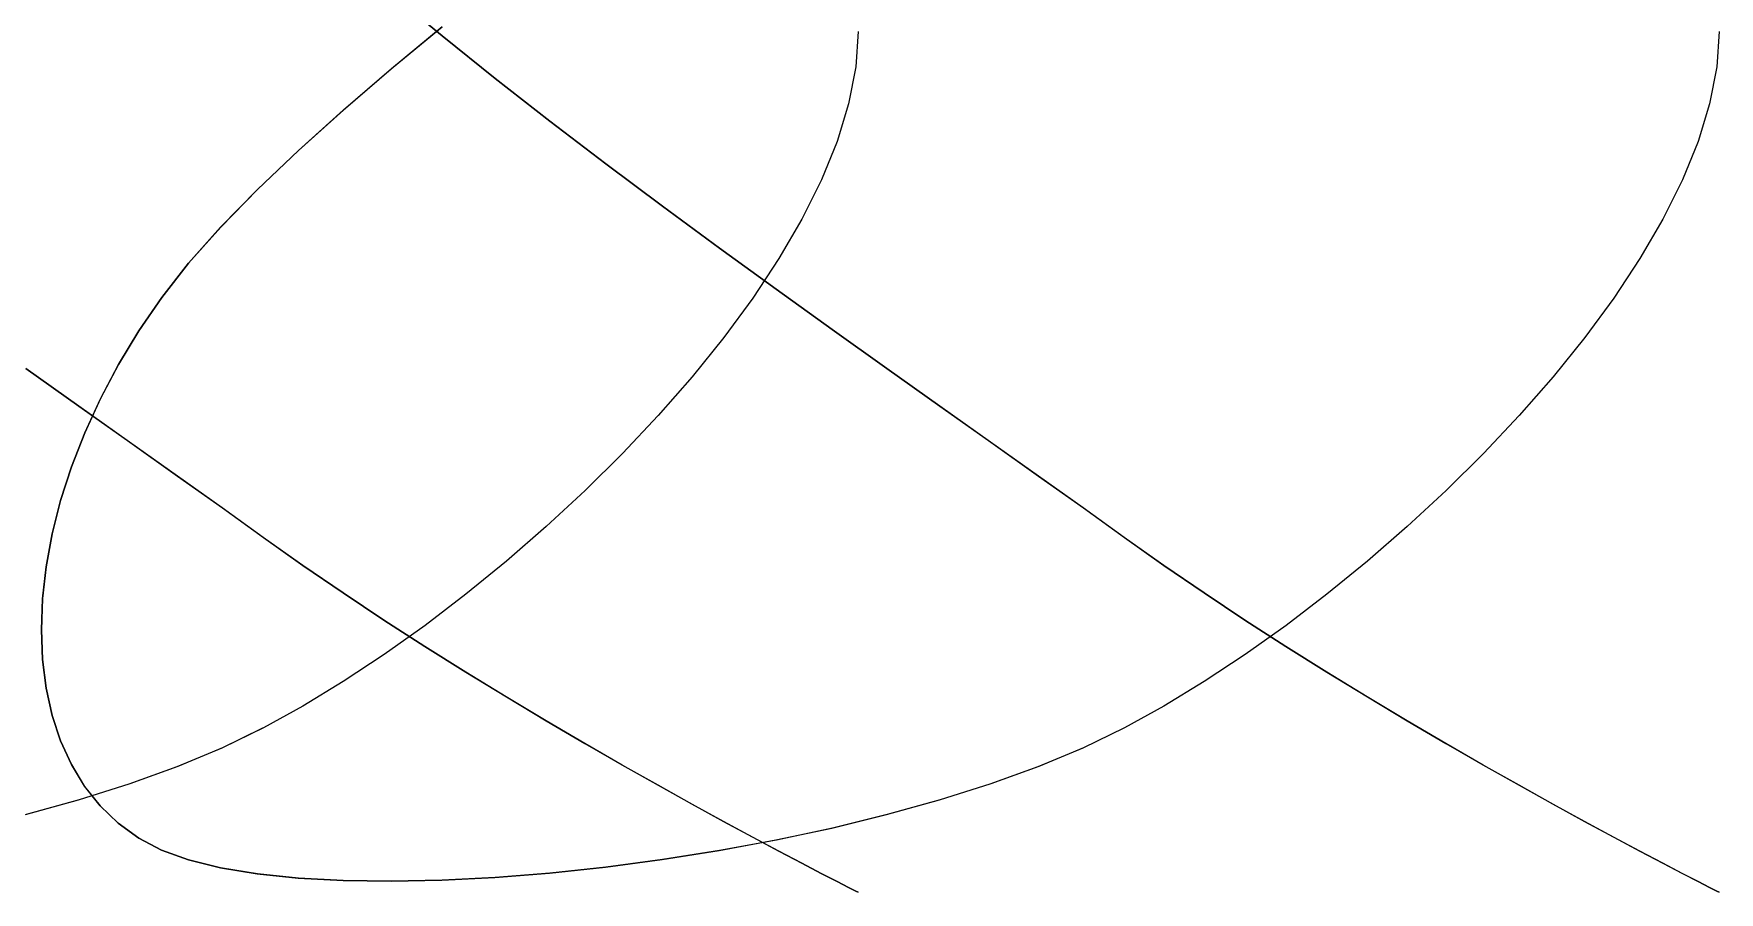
# Model space of a CAD drawing. Header units: metres. Extents: x -872 to 880, y -160 to 160.
# Drawn here: x 566.8 to 880, y -160 to -0.4 of the extents above; entities that cross this region are included whole.
import ezdxf

# ---------------------------------------------------------------- set-up
doc = ezdxf.new("R2010")
doc.units = ezdxf.units.M

msp = doc.modelspace()

# ---------------------------------------------------------------- linework, layer by layer
for p, q in [((642.66235, -0.846139, -311.76917), (633.2295, 6.955189, -311.76917)), ((642.66235, -0.846139, -311.76917), (633.2295, 6.955189, -311.76917)), ((633.23047, 6.94967, -311.76917), (642.66437, -0.851257, -311.76917)), ((633.23047, 6.94967, -311.76917), (642.66437, -0.851257, -311.76917)), ((633.22156, -6.944762, -311.76917), (642.654, 0.856816, -311.76917)), ((633.22156, -6.944762, -311.76917), (642.654, 0.856816, -311.76917)), ((642.66907, 0.860153, -311.76917), (633.2361, -6.940898, -311.76917)), ((642.66907, 0.860153, -311.76917), (633.2361, -6.940898, -311.76917)), ((652.5114, -8.734611, -311.76917), (642.66235, -0.846139, -311.76917)), ((652.5114, -8.734611, -311.76917), (642.66235, -0.846139, -311.76917)), ((642.66437, -0.851257, -311.76917), (652.5145, -8.739294, -311.76917)), ((642.66437, -0.851257, -311.76917), (652.5145, -8.739294, -311.76917)), ((720, -0.004583, -311.76917), (719.54346, -6.60342, -311.76917)), ((720, -0.004583, -311.76917), (719.54346, -6.60342, -311.76917)), ((880, -0.004583, -311.76917), (879.54346, -6.60342, -311.76917)), ((880, -0.004583, -311.76917), (879.54346, -6.60342, -311.76917)), ((624.298, -14.614841, -311.76917), (633.22156, -6.944762, -311.76917)), ((624.298, -14.614841, -311.76917), (633.22156, -6.944762, -311.76917)), ((633.2361, -6.940898, -311.76917), (624.3119, -14.610506, -311.76917)), ((633.2361, -6.940898, -311.76917), (624.3119, -14.610506, -311.76917)), ((662.6841, -16.665861, -311.76917), (652.5114, -8.734611, -311.76917)), ((662.6841, -16.665861, -311.76917), (652.5114, -8.734611, -311.76917)), ((652.5145, -8.739294, -311.76917), (662.6883, -16.670082, -311.76917)), ((652.5145, -8.739294, -311.76917), (662.6883, -16.670082, -311.76917)), ((719.54346, -6.60342, -311.76917), (718.2097, -13.429016, -311.76917)), ((719.54346, -6.60342, -311.76917), (718.2097, -13.429016, -311.76917)), ((879.54346, -6.60342, -311.76917), (878.2097, -13.429016, -311.76917)), ((879.54346, -6.60342, -311.76917), (878.2097, -13.429016, -311.76917)), ((615.97595, -22.109055, -311.76917), (624.298, -14.614841, -311.76917)), ((615.97595, -22.109055, -311.76917), (624.298, -14.614841, -311.76917)), ((624.3119, -14.610506, -311.76917), (615.9893, -22.104311, -311.76917)), ((624.3119, -14.610506, -311.76917), (615.9893, -22.104311, -311.76917)), ((718.2097, -13.429016, -311.76917), (716.0559, -20.441353, -311.76917)), ((718.2097, -13.429016, -311.76917), (716.0559, -20.441353, -311.76917)), ((878.2097, -13.429016, -311.76917), (876.0559, -20.441353, -311.76917)), ((878.2097, -13.429016, -311.76917), (876.0559, -20.441353, -311.76917)), ((673.08765, -24.595524, -311.76917), (662.6841, -16.665861, -311.76917)), ((673.08765, -24.595524, -311.76917), (662.6841, -16.665861, -311.76917)), ((662.6883, -16.670082, -311.76917), (673.09296, -24.599266, -311.76917)), ((662.6883, -16.670082, -311.76917), (673.09296, -24.599266, -311.76917)), ((716.0559, -20.441353, -311.76917), (713.1394, -27.60041, -311.76917)), ((716.0559, -20.441353, -311.76917), (713.1394, -27.60041, -311.76917)), ((876.0559, -20.441353, -311.76917), (873.1394, -27.60041, -311.76917)), ((876.0559, -20.441353, -311.76917), (873.1394, -27.60041, -311.76917)), ((608.3482, -29.38303, -311.76917), (615.97595, -22.109055, -311.76917)), ((608.3482, -29.38303, -311.76917), (615.97595, -22.109055, -311.76917)), ((615.9893, -22.104311, -311.76917), (608.36096, -29.377956, -311.76917)), ((615.9893, -22.104311, -311.76917), (608.36096, -29.377956, -311.76917)), ((683.6294, -32.479233, -311.76917), (673.08765, -24.595524, -311.76917)), ((683.6294, -32.479233, -311.76917), (673.08765, -24.595524, -311.76917)), ((673.09296, -24.599266, -311.76917), (683.6358, -32.482483, -311.76917)), ((673.09296, -24.599266, -311.76917), (683.6358, -32.482483, -311.76917)), ((713.1394, -27.60041, -311.76917), (709.51746, -34.866173, -311.76917)), ((713.1394, -27.60041, -311.76917), (709.51746, -34.866173, -311.76917)), ((873.1394, -27.60041, -311.76917), (869.51746, -34.866173, -311.76917)), ((873.1394, -27.60041, -311.76917), (869.51746, -34.866173, -311.76917)), ((601.5074, -36.3924, -311.76917), (608.3482, -29.38303, -311.76917)), ((601.5074, -36.3924, -311.76917), (608.3482, -29.38303, -311.76917)), ((608.36096, -29.377956, -311.76917), (601.5195, -36.387085, -311.76917)), ((608.36096, -29.377956, -311.76917), (601.5195, -36.387085, -311.76917)), ((694.2167, -40.27262, -311.76917), (683.6294, -32.479233, -311.76917)), ((694.2167, -40.27262, -311.76917), (683.6294, -32.479233, -311.76917)), ((683.6358, -32.482483, -311.76917), (694.2241, -40.27538, -311.76917)), ((683.6358, -32.482483, -311.76917), (694.2241, -40.27538, -311.76917)), ((595.5462, -43.092793, -311.76917), (601.5074, -36.3924, -311.76917)), ((595.5462, -43.092793, -311.76917), (601.5074, -36.3924, -311.76917)), ((601.5195, -36.387085, -311.76917), (595.55756, -43.087337, -311.76917)), ((601.5195, -36.387085, -311.76917), (595.55756, -43.087337, -311.76917)), ((709.51746, -34.866173, -311.76917), (705.24725, -42.198624, -311.76917)), ((709.51746, -34.866173, -311.76917), (705.24725, -42.198624, -311.76917)), ((869.51746, -34.866173, -311.76917), (865.24725, -42.198624, -311.76917)), ((869.51746, -34.866173, -311.76917), (865.24725, -42.198624, -311.76917)), ((704.7568, -47.93132, -311.76917), (694.2167, -40.27262, -311.76917)), ((704.7568, -47.93132, -311.76917), (694.2167, -40.27262, -311.76917)), ((694.2241, -40.27538, -311.76917), (704.76526, -47.933594, -311.76917)), ((694.2241, -40.27538, -311.76917), (704.76526, -47.933594, -311.76917)), ((590.55725, -49.439835, -311.76917), (595.5462, -43.092793, -311.76917)), ((590.55725, -49.439835, -311.76917), (595.5462, -43.092793, -311.76917)), ((595.55756, -43.087337, -311.76917), (590.56793, -49.434357, -311.76917)), ((595.55756, -43.087337, -311.76917), (590.56793, -49.434357, -311.76917)), ((705.24725, -42.198624, -311.76917), (700.3861, -49.557743, -311.76917)), ((705.24725, -42.198624, -311.76917), (700.3861, -49.557743, -311.76917)), ((865.24725, -42.198624, -311.76917), (860.3861, -49.557743, -311.76917)), ((865.24725, -42.198624, -311.76917), (860.3861, -49.557743, -311.76917)), ((586.3088, -55.645027, -311.76917), (590.55725, -49.439835, -311.76917)), ((586.3088, -55.645027, -311.76917), (590.55725, -49.439835, -311.76917)), ((590.56793, -49.434357, -311.76917), (586.31885, -55.639626, -311.76917)), ((590.56793, -49.434357, -311.76917), (586.31885, -55.639626, -311.76917)), ((700.3861, -49.557743, -311.76917), (694.99133, -56.903515, -311.76917)), ((700.3861, -49.557743, -311.76917), (694.99133, -56.903515, -311.76917)), ((715.15704, -55.410965, -311.76917), (704.7568, -47.93132, -311.76917)), ((715.15704, -55.410965, -311.76917), (704.7568, -47.93132, -311.76917)), ((704.76526, -47.933594, -311.76917), (715.1665, -55.412773, -311.76917)), ((704.76526, -47.933594, -311.76917), (715.1665, -55.412773, -311.76917)), ((860.3861, -49.557743, -311.76917), (854.99133, -56.903515, -311.76917)), ((860.3861, -49.557743, -311.76917), (854.99133, -56.903515, -311.76917)), ((582.5072, -61.928253, -311.76917), (586.3088, -55.645027, -311.76917)), ((582.5072, -61.928253, -311.76917), (586.3088, -55.645027, -311.76917)), ((586.31885, -55.639626, -311.76917), (582.51666, -61.92308, -311.76917)), ((586.31885, -55.639626, -311.76917), (582.51666, -61.92308, -311.76917)), ((725.32477, -62.66719, -311.76917), (715.15704, -55.410965, -311.76917)), ((725.32477, -62.66719, -311.76917), (715.15704, -55.410965, -311.76917)), ((715.1665, -55.412773, -311.76917), (725.3351, -62.668556, -311.76917)), ((715.1665, -55.412773, -311.76917), (725.3351, -62.668556, -311.76917)), ((694.99133, -56.903515, -311.76917), (689.1201, -64.19592, -311.76917)), ((694.99133, -56.903515, -311.76917), (689.1201, -64.19592, -311.76917)), ((854.99133, -56.903515, -311.76917), (849.1201, -64.19592, -311.76917)), ((854.99133, -56.903515, -311.76917), (849.1201, -64.19592, -311.76917)), ((579.15265, -68.25776, -311.76917), (582.5072, -61.928253, -311.76917)), ((579.15265, -68.25776, -311.76917), (582.5072, -61.928253, -311.76917)), ((582.51666, -61.92308, -311.76917), (579.1615, -68.25293, -311.76917)), ((582.51666, -61.92308, -311.76917), (579.1615, -68.25293, -311.76917)), ((575.16724, -69.65563, -311.76917), (565.32477, -62.66719, -311.76917)), ((575.16724, -69.65563, -311.76917), (565.32477, -62.66719, -311.76917)), ((565.3351, -62.668556, -311.76917), (575.17834, -69.656586, -311.76917)), ((565.3351, -62.668556, -311.76917), (575.17834, -69.656586, -311.76917)), ((689.1201, -64.19592, -311.76917), (682.8298, -71.39494, -311.76917)), ((689.1201, -64.19592, -311.76917), (682.8298, -71.39494, -311.76917)), ((735.16724, -69.65563, -311.76917), (725.32477, -62.66719, -311.76917)), ((735.16724, -69.65563, -311.76917), (725.32477, -62.66719, -311.76917)), ((725.3351, -62.668556, -311.76917), (735.17834, -69.656586, -311.76917)), ((725.3351, -62.668556, -311.76917), (735.17834, -69.656586, -311.76917)), ((849.1201, -64.19592, -311.76917), (842.8298, -71.39494, -311.76917)), ((849.1201, -64.19592, -311.76917), (842.8298, -71.39494, -311.76917)), ((576.24506, -74.60178, -311.76917), (579.15265, -68.25776, -311.76917)), ((576.24506, -74.60178, -311.76917), (579.15265, -68.25776, -311.76917)), ((579.1615, -68.25293, -311.76917), (576.25336, -74.597404, -311.76917)), ((579.1615, -68.25293, -311.76917), (576.25336, -74.597404, -311.76917)), ((584.59186, -76.33192, -311.76917), (575.16724, -69.65563, -311.76917)), ((584.59186, -76.33192, -311.76917), (575.16724, -69.65563, -311.76917)), ((575.17834, -69.656586, -311.76917), (584.6036, -76.332504, -311.76917)), ((575.17834, -69.656586, -311.76917), (584.6036, -76.332504, -311.76917)), ((682.8298, -71.39494, -311.76917), (676.1775, -78.46056, -311.76917)), ((682.8298, -71.39494, -311.76917), (676.1775, -78.46056, -311.76917)), ((744.59186, -76.33192, -311.76917), (735.16724, -69.65563, -311.76917)), ((744.59186, -76.33192, -311.76917), (735.16724, -69.65563, -311.76917)), ((735.17834, -69.656586, -311.76917), (744.6036, -76.332504, -311.76917)), ((735.17834, -69.656586, -311.76917), (744.6036, -76.332504, -311.76917)), ((842.8298, -71.39494, -311.76917), (836.1775, -78.46056, -311.76917)), ((842.8298, -71.39494, -311.76917), (836.1775, -78.46056, -311.76917)), ((573.7845, -80.92857, -311.76917), (576.24506, -74.60178, -311.76917)), ((573.7845, -80.92857, -311.76917), (576.24506, -74.60178, -311.76917)), ((576.25336, -74.597404, -311.76917), (573.79224, -80.92473, -311.76917)), ((576.25336, -74.597404, -311.76917), (573.79224, -80.92473, -311.76917)), ((593.50586, -82.65169, -311.76917), (584.59186, -76.33192, -311.76917)), ((593.50586, -82.65169, -311.76917), (584.59186, -76.33192, -311.76917)), ((584.6036, -76.332504, -311.76917), (593.51807, -82.65195, -311.76917)), ((584.6036, -76.332504, -311.76917), (593.51807, -82.65195, -311.76917)), ((753.50586, -82.65169, -311.76917), (744.59186, -76.33192, -311.76917)), ((753.50586, -82.65169, -311.76917), (744.59186, -76.33192, -311.76917)), ((744.6036, -76.332504, -311.76917), (753.51807, -82.65195, -311.76917)), ((744.6036, -76.332504, -311.76917), (753.51807, -82.65195, -311.76917)), ((571.771, -87.206375, -311.76917), (573.7845, -80.92857, -311.76917)), ((571.771, -87.206375, -311.76917), (573.7845, -80.92857, -311.76917)), ((573.79224, -80.92473, -311.76917), (571.7782, -87.20313, -311.76917)), ((573.79224, -80.92473, -311.76917), (571.7782, -87.20313, -311.76917)), ((676.1775, -78.46056, -311.76917), (669.22064, -85.35276, -311.76917)), ((676.1775, -78.46056, -311.76917), (669.22064, -85.35276, -311.76917)), ((836.1775, -78.46056, -311.76917), (829.22064, -85.35276, -311.76917)), ((836.1775, -78.46056, -311.76917), (829.22064, -85.35276, -311.76917)), ((601.8165, -88.57057, -311.76917), (593.50586, -82.65169, -311.76917)), ((601.8165, -88.57057, -311.76917), (593.50586, -82.65169, -311.76917)), ((593.51807, -82.65195, -311.76917), (601.82916, -88.570564, -311.76917)), ((593.51807, -82.65195, -311.76917), (601.82916, -88.570564, -311.76917)), ((761.8165, -88.57057, -311.76917), (753.50586, -82.65169, -311.76917)), ((761.8165, -88.57057, -311.76917), (753.50586, -82.65169, -311.76917)), ((753.51807, -82.65195, -311.76917), (761.82916, -88.570564, -311.76917)), ((753.51807, -82.65195, -311.76917), (761.82916, -88.570564, -311.76917)), ((570.2046, -93.40343, -311.76917), (571.771, -87.206375, -311.76917)), ((570.2046, -93.40343, -311.76917), (571.771, -87.206375, -311.76917)), ((571.7782, -87.20313, -311.76917), (570.21124, -93.40085, -311.76917)), ((571.7782, -87.20313, -311.76917), (570.21124, -93.40085, -311.76917)), ((669.22064, -85.35276, -311.76917), (662.0164, -92.031525, -311.76917)), ((669.22064, -85.35276, -311.76917), (662.0164, -92.031525, -311.76917)), ((829.22064, -85.35276, -311.76917), (822.0164, -92.031525, -311.76917)), ((829.22064, -85.35276, -311.76917), (822.0164, -92.031525, -311.76917)), ((609.4313, -94.044205, -311.76917), (601.8165, -88.57057, -311.76917)), ((609.4313, -94.044205, -311.76917), (601.8165, -88.57057, -311.76917)), ((601.82916, -88.570564, -311.76917), (609.4441, -94.04399, -311.76917)), ((601.82916, -88.570564, -311.76917), (609.4441, -94.04399, -311.76917)), ((769.4313, -94.044205, -311.76917), (761.8165, -88.57057, -311.76917)), ((769.4313, -94.044205, -311.76917), (761.8165, -88.57057, -311.76917)), ((761.82916, -88.570564, -311.76917), (769.4441, -94.04399, -311.76917)), ((761.82916, -88.570564, -311.76917), (769.4441, -94.04399, -311.76917)), ((569.08527, -99.487976, -311.76917), (570.2046, -93.40343, -311.76917)), ((569.08527, -99.487976, -311.76917), (570.2046, -93.40343, -311.76917)), ((570.21124, -93.40085, -311.76917), (569.0914, -99.4861, -311.76917)), ((570.21124, -93.40085, -311.76917), (569.0914, -99.4861, -311.76917)), ((662.0164, -92.031525, -311.76917), (654.62213, -98.45683, -311.76917)), ((662.0164, -92.031525, -311.76917), (654.62213, -98.45683, -311.76917)), ((822.0164, -92.031525, -311.76917), (814.62213, -98.45683, -311.76917)), ((822.0164, -92.031525, -311.76917), (814.62213, -98.45683, -311.76917)), ((616.7633, -99.24807, -311.76917), (609.4313, -94.044205, -311.76917)), ((616.7633, -99.24807, -311.76917), (609.4313, -94.044205, -311.76917)), ((609.4441, -94.04399, -311.76917), (616.7761, -99.24767, -311.76917)), ((609.4441, -94.04399, -311.76917), (616.7761, -99.24767, -311.76917)), ((776.7633, -99.24807, -311.76917), (769.4313, -94.044205, -311.76917)), ((776.7633, -99.24807, -311.76917), (769.4313, -94.044205, -311.76917)), ((769.4441, -94.04399, -311.76917), (776.7761, -99.24767, -311.76917)), ((769.4441, -94.04399, -311.76917), (776.7761, -99.24767, -311.76917)), ((568.4132, -105.42826, -311.76917), (569.08527, -99.487976, -311.76917)), ((568.4132, -105.42826, -311.76917), (569.08527, -99.487976, -311.76917)), ((569.0914, -99.4861, -311.76917), (568.4186, -105.42712, -311.76917)), ((569.0914, -99.4861, -311.76917), (568.4186, -105.42712, -311.76917)), ((624.2493, -104.37364, -311.76917), (616.7633, -99.24807, -311.76917)), ((624.2493, -104.37364, -311.76917), (616.7633, -99.24807, -311.76917)), ((616.7761, -99.24767, -311.76917), (624.262, -104.37312, -311.76917)), ((616.7761, -99.24767, -311.76917), (624.262, -104.37312, -311.76917)), ((654.62213, -98.45683, -311.76917), (647.09503, -104.58867, -311.76917)), ((654.62213, -98.45683, -311.76917), (647.09503, -104.58867, -311.76917)), ((784.2493, -104.37364, -311.76917), (776.7633, -99.24807, -311.76917)), ((784.2493, -104.37364, -311.76917), (776.7633, -99.24807, -311.76917)), ((776.7761, -99.24767, -311.76917), (784.262, -104.37312, -311.76917)), ((776.7761, -99.24767, -311.76917), (784.262, -104.37312, -311.76917)), ((814.62213, -98.45683, -311.76917), (807.09503, -104.58867, -311.76917)), ((814.62213, -98.45683, -311.76917), (807.09503, -104.58867, -311.76917)), ((568.1883, -111.192535, -311.76917), (568.4132, -105.42826, -311.76917)), ((568.1883, -111.192535, -311.76917), (568.4132, -105.42826, -311.76917)), ((568.4186, -105.42712, -311.76917), (568.19293, -111.19213, -311.76917)), ((568.4186, -105.42712, -311.76917), (568.19293, -111.19213, -311.76917)), ((631.83203, -109.40053, -311.76917), (624.2493, -104.37364, -311.76917)), ((631.83203, -109.40053, -311.76917), (624.2493, -104.37364, -311.76917)), ((624.262, -104.37312, -311.76917), (631.8445, -109.39992, -311.76917)), ((624.262, -104.37312, -311.76917), (631.8445, -109.39992, -311.76917)), ((647.09503, -104.58867, -311.76917), (639.4923, -110.38702, -311.76917)), ((647.09503, -104.58867, -311.76917), (639.4923, -110.38702, -311.76917)), ((791.83203, -109.40053, -311.76917), (784.2493, -104.37364, -311.76917)), ((791.83203, -109.40053, -311.76917), (784.2493, -104.37364, -311.76917)), ((784.262, -104.37312, -311.76917), (791.8445, -109.39992, -311.76917)), ((784.262, -104.37312, -311.76917), (791.8445, -109.39992, -311.76917)), ((807.09503, -104.58867, -311.76917), (799.4923, -110.38702, -311.76917)), ((807.09503, -104.58867, -311.76917), (799.4923, -110.38702, -311.76917)), ((639.4541, -114.308334, -311.76917), (631.83203, -109.40053, -311.76917)), ((639.4541, -114.308334, -311.76917), (631.83203, -109.40053, -311.76917)), ((631.8445, -109.39992, -311.76917), (639.46625, -114.30766, -311.76917)), ((631.8445, -109.39992, -311.76917), (639.46625, -114.30766, -311.76917)), ((799.4541, -114.308334, -311.76917), (791.83203, -109.40053, -311.76917)), ((799.4541, -114.308334, -311.76917), (791.83203, -109.40053, -311.76917)), ((791.8445, -109.39992, -311.76917), (799.46625, -114.30766, -311.76917)), ((791.8445, -109.39992, -311.76917), (799.46625, -114.30766, -311.76917)), ((568.41064, -116.74904, -311.76917), (568.1883, -111.192535, -311.76917)), ((568.41064, -116.74904, -311.76917), (568.1883, -111.192535, -311.76917)), ((568.19293, -111.19213, -311.76917), (568.4144, -116.74937, -311.76917)), ((568.19293, -111.19213, -311.76917), (568.4144, -116.74937, -311.76917)), ((639.4923, -110.38702, -311.76917), (631.87134, -115.81185, -311.76917)), ((639.4923, -110.38702, -311.76917), (631.87134, -115.81185, -311.76917)), ((799.4923, -110.38702, -311.76917), (791.87134, -115.81185, -311.76917)), ((799.4923, -110.38702, -311.76917), (791.87134, -115.81185, -311.76917)), ((631.87134, -115.81185, -311.76917), (624.28937, -120.823166, -311.76917)), ((631.87134, -115.81185, -311.76917), (624.28937, -120.823166, -311.76917)), ((647.0583, -119.076675, -311.76917), (639.4541, -114.308334, -311.76917)), ((647.0583, -119.076675, -311.76917), (639.4541, -114.308334, -311.76917)), ((639.46625, -114.30766, -311.76917), (647.06995, -119.075966, -311.76917)), ((639.46625, -114.30766, -311.76917), (647.06995, -119.075966, -311.76917)), ((791.87134, -115.81185, -311.76917), (784.28937, -120.823166, -311.76917)), ((791.87134, -115.81185, -311.76917), (784.28937, -120.823166, -311.76917)), ((807.0583, -119.076675, -311.76917), (799.4541, -114.308334, -311.76917)), ((807.0583, -119.076675, -311.76917), (799.4541, -114.308334, -311.76917)), ((799.46625, -114.30766, -311.76917), (807.06995, -119.075966, -311.76917)), ((799.46625, -114.30766, -311.76917), (807.06995, -119.075966, -311.76917)), ((569.0802, -122.06601, -311.76917), (568.41064, -116.74904, -311.76917)), ((569.0802, -122.06601, -311.76917), (568.41064, -116.74904, -311.76917)), ((568.4144, -116.74937, -311.76917), (569.08307, -122.067055, -311.76917)), ((568.4144, -116.74937, -311.76917), (569.08307, -122.067055, -311.76917)), ((570.19714, -127.111694, -311.76917), (569.0802, -122.06601, -311.76917)), ((570.19714, -127.111694, -311.76917), (569.0802, -122.06601, -311.76917)), ((569.08307, -122.067055, -311.76917), (570.1989, -127.11342, -311.76917)), ((569.08307, -122.067055, -311.76917), (570.1989, -127.11342, -311.76917)), ((624.28937, -120.823166, -311.76917), (616.8036, -125.380936, -311.76917)), ((624.28937, -120.823166, -311.76917), (616.8036, -125.380936, -311.76917)), ((654.5873, -123.68516, -311.76917), (647.0583, -119.076675, -311.76917)), ((654.5873, -123.68516, -311.76917), (647.0583, -119.076675, -311.76917)), ((647.06995, -119.075966, -311.76917), (654.5984, -123.68443, -311.76917)), ((647.06995, -119.075966, -311.76917), (654.5984, -123.68443, -311.76917)), ((784.28937, -120.823166, -311.76917), (776.8036, -125.380936, -311.76917)), ((784.28937, -120.823166, -311.76917), (776.8036, -125.380936, -311.76917)), ((814.5873, -123.68516, -311.76917), (807.0583, -119.076675, -311.76917)), ((814.5873, -123.68516, -311.76917), (807.0583, -119.076675, -311.76917)), ((807.06995, -119.075966, -311.76917), (814.5984, -123.68443, -311.76917)), ((807.06995, -119.075966, -311.76917), (814.5984, -123.68443, -311.76917)), ((661.98364, -128.11339, -311.76917), (654.5873, -123.68516, -311.76917)), ((661.98364, -128.11339, -311.76917), (654.5873, -123.68516, -311.76917)), ((654.5984, -123.68443, -311.76917), (661.99414, -128.11267, -311.76917)), ((654.5984, -123.68443, -311.76917), (661.99414, -128.11267, -311.76917)), ((821.98364, -128.11339, -311.76917), (814.5873, -123.68516, -311.76917)), ((821.98364, -128.11339, -311.76917), (814.5873, -123.68516, -311.76917)), ((814.5984, -123.68443, -311.76917), (821.99414, -128.11267, -311.76917)), ((814.5984, -123.68443, -311.76917), (821.99414, -128.11267, -311.76917)), ((571.7614, -131.85434, -311.76917), (570.19714, -127.111694, -311.76917)), ((571.7614, -131.85434, -311.76917), (570.19714, -127.111694, -311.76917)), ((570.1989, -127.11342, -311.76917), (571.76196, -131.85669, -311.76917)), ((570.1989, -127.11342, -311.76917), (571.76196, -131.85669, -311.76917)), ((616.8036, -125.380936, -311.76917), (609.4713, -129.44514, -311.76917)), ((616.8036, -125.380936, -311.76917), (609.4713, -129.44514, -311.76917)), ((669.19025, -132.34097, -311.76917), (661.98364, -128.11339, -311.76917)), ((669.19025, -132.34097, -311.76917), (661.98364, -128.11339, -311.76917)), ((661.99414, -128.11267, -311.76917), (669.2, -132.34029, -311.76917)), ((661.99414, -128.11267, -311.76917), (669.2, -132.34029, -311.76917)), ((776.8036, -125.380936, -311.76917), (769.4713, -129.44514, -311.76917)), ((776.8036, -125.380936, -311.76917), (769.4713, -129.44514, -311.76917)), ((829.19025, -132.34097, -311.76917), (821.98364, -128.11339, -311.76917)), ((829.19025, -132.34097, -311.76917), (821.98364, -128.11339, -311.76917)), ((821.99414, -128.11267, -311.76917), (829.2, -132.34029, -311.76917)), ((821.99414, -128.11267, -311.76917), (829.2, -132.34029, -311.76917)), ((601.76434, -133.1305, -311.76917), (609.37976, -129.43707, -311.76917)), ((601.76434, -133.1305, -311.76917), (609.37976, -129.43707, -311.76917)), ((609.4713, -129.44514, -311.76917), (601.8557, -133.13803, -311.76917)), ((609.4713, -129.44514, -311.76917), (601.8557, -133.13803, -311.76917)), ((761.76434, -133.1305, -311.76917), (769.37976, -129.43707, -311.76917)), ((761.76434, -133.1305, -311.76917), (769.37976, -129.43707, -311.76917)), ((769.4713, -129.44514, -311.76917), (761.8557, -133.13803, -311.76917)), ((769.4713, -129.44514, -311.76917), (761.8557, -133.13803, -311.76917)), ((573.7731, -136.26219, -311.76917), (571.7614, -131.85434, -311.76917)), ((573.7731, -136.26219, -311.76917), (571.7614, -131.85434, -311.76917)), ((571.76196, -131.85669, -311.76917), (573.7722, -136.2651, -311.76917)), ((571.76196, -131.85669, -311.76917), (573.7722, -136.2651, -311.76917)), ((593.45325, -136.597, -311.76917), (601.76434, -133.1305, -311.76917)), ((593.45325, -136.597, -311.76917), (601.76434, -133.1305, -311.76917)), ((601.8557, -133.13803, -311.76917), (593.54346, -136.60397, -311.76917)), ((601.8557, -133.13803, -311.76917), (593.54346, -136.60397, -311.76917)), ((676.14966, -136.34753, -311.76917), (669.19025, -132.34097, -311.76917)), ((676.14966, -136.34753, -311.76917), (669.19025, -132.34097, -311.76917)), ((669.2, -132.34029, -311.76917), (676.1587, -136.3469, -311.76917)), ((669.2, -132.34029, -311.76917), (676.1587, -136.3469, -311.76917)), ((753.45325, -136.597, -311.76917), (761.76434, -133.1305, -311.76917)), ((753.45325, -136.597, -311.76917), (761.76434, -133.1305, -311.76917)), ((761.8557, -133.13803, -311.76917), (753.54346, -136.60397, -311.76917)), ((761.8557, -133.13803, -311.76917), (753.54346, -136.60397, -311.76917)), ((836.14966, -136.34753, -311.76917), (829.19025, -132.34097, -311.76917)), ((836.14966, -136.34753, -311.76917), (829.19025, -132.34097, -311.76917)), ((829.2, -132.34029, -311.76917), (836.1587, -136.3469, -311.76917)), ((829.2, -132.34029, -311.76917), (836.1587, -136.3469, -311.76917)), ((573.7722, -136.2651, -311.76917), (576.22974, -140.30688, -311.76917)), ((573.7722, -136.2651, -311.76917), (576.22974, -140.30688, -311.76917)), ((576.2321, -140.30348, -311.76917), (573.7731, -136.26219, -311.76917)), ((576.2321, -140.30348, -311.76917), (573.7731, -136.26219, -311.76917)), ((584.5391, -139.82957, -311.76917), (593.45325, -136.597, -311.76917)), ((584.5391, -139.82957, -311.76917), (593.45325, -136.597, -311.76917)), ((593.54346, -136.60397, -311.76917), (584.6274, -139.8359, -311.76917)), ((593.54346, -136.60397, -311.76917), (584.6274, -139.8359, -311.76917)), ((682.80457, -140.11267, -311.76917), (676.14966, -136.34753, -311.76917)), ((682.80457, -140.11267, -311.76917), (676.14966, -136.34753, -311.76917)), ((676.1587, -136.3469, -311.76917), (682.8128, -140.11209, -311.76917)), ((676.1587, -136.3469, -311.76917), (682.8128, -140.11209, -311.76917)), ((744.5391, -139.82957, -311.76917), (753.45325, -136.597, -311.76917)), ((744.5391, -139.82957, -311.76917), (753.45325, -136.597, -311.76917)), ((753.54346, -136.60397, -311.76917), (744.6274, -139.8359, -311.76917)), ((753.54346, -136.60397, -311.76917), (744.6274, -139.8359, -311.76917)), ((842.80457, -140.11267, -311.76917), (836.14966, -136.34753, -311.76917)), ((842.80457, -140.11267, -311.76917), (836.14966, -136.34753, -311.76917)), ((836.1587, -136.3469, -311.76917), (842.8128, -140.11209, -311.76917)), ((836.1587, -136.3469, -311.76917), (842.8128, -140.11209, -311.76917)), ((575.1147, -142.82117, -311.76917), (584.5391, -139.82957, -311.76917)), ((575.1147, -142.82117, -311.76917), (584.5391, -139.82957, -311.76917)), ((584.6274, -139.8359, -311.76917), (575.2002, -142.82681, -311.76917)), ((584.6274, -139.8359, -311.76917), (575.2002, -142.82681, -311.76917)), ((576.22974, -140.30688, -311.76917), (579.1345, -143.95026, -311.76917)), ((576.22974, -140.30688, -311.76917), (579.1345, -143.95026, -311.76917)), ((579.1386, -143.94646, -311.76917), (576.2321, -140.30348, -311.76917)), ((579.1386, -143.94646, -311.76917), (576.2321, -140.30348, -311.76917)), ((689.0977, -143.616, -311.76917), (682.80457, -140.11267, -311.76917)), ((689.0977, -143.616, -311.76917), (682.80457, -140.11267, -311.76917)), ((682.8128, -140.11209, -311.76917), (689.1051, -143.61548, -311.76917)), ((682.8128, -140.11209, -311.76917), (689.1051, -143.61548, -311.76917)), ((735.1147, -142.82117, -311.76917), (744.5391, -139.82957, -311.76917)), ((735.1147, -142.82117, -311.76917), (744.5391, -139.82957, -311.76917)), ((744.6274, -139.8359, -311.76917), (735.2002, -142.82681, -311.76917)), ((744.6274, -139.8359, -311.76917), (735.2002, -142.82681, -311.76917)), ((849.0977, -143.616, -311.76917), (842.80457, -140.11267, -311.76917)), ((849.0977, -143.616, -311.76917), (842.80457, -140.11267, -311.76917)), ((842.8128, -140.11209, -311.76917), (849.1051, -143.61548, -311.76917)), ((842.8128, -140.11209, -311.76917), (849.1051, -143.61548, -311.76917)), ((565.2726, -145.56474, -311.76917), (575.1147, -142.82117, -311.76917)), ((565.2726, -145.56474, -311.76917), (575.1147, -142.82117, -311.76917)), ((575.2002, -142.82681, -311.76917), (565.35474, -145.56966, -311.76917)), ((575.2002, -142.82681, -311.76917), (565.35474, -145.56966, -311.76917)), ((579.1345, -143.95026, -311.76917), (582.4865, -147.16345, -311.76917)), ((579.1345, -143.95026, -311.76917), (582.4865, -147.16345, -311.76917)), ((582.4926, -147.15936, -311.76917), (579.1386, -143.94646, -311.76917)), ((582.4926, -147.15936, -311.76917), (579.1386, -143.94646, -311.76917)), ((694.9718, -146.83713, -311.76917), (689.0977, -143.616, -311.76917)), ((694.9718, -146.83713, -311.76917), (689.0977, -143.616, -311.76917)), ((689.1051, -143.61548, -311.76917), (694.97833, -146.83667, -311.76917)), ((689.1051, -143.61548, -311.76917), (694.97833, -146.83667, -311.76917)), ((725.2726, -145.56474, -311.76917), (735.1147, -142.82117, -311.76917)), ((725.2726, -145.56474, -311.76917), (735.1147, -142.82117, -311.76917)), ((735.2002, -142.82681, -311.76917), (725.35474, -145.56966, -311.76917)), ((735.2002, -142.82681, -311.76917), (725.35474, -145.56966, -311.76917)), ((854.9718, -146.83713, -311.76917), (849.0977, -143.616, -311.76917)), ((854.9718, -146.83713, -311.76917), (849.0977, -143.616, -311.76917)), ((849.1051, -143.61548, -311.76917), (854.97833, -146.83667, -311.76917)), ((849.1051, -143.61548, -311.76917), (854.97833, -146.83667, -311.76917)), ((582.4865, -147.16345, -311.76917), (586.2858, -149.91469, -311.76917)), ((582.4865, -147.16345, -311.76917), (586.2858, -149.91469, -311.76917)), ((586.2941, -149.91045, -311.76917), (582.4926, -147.15936, -311.76917)), ((586.2941, -149.91045, -311.76917), (582.4926, -147.15936, -311.76917)), ((700.3695, -149.75566, -311.76917), (694.9718, -146.83713, -311.76917)), ((700.3695, -149.75566, -311.76917), (694.9718, -146.83713, -311.76917)), ((694.97833, -146.83667, -311.76917), (700.3751, -149.75528, -311.76917)), ((694.97833, -146.83667, -311.76917), (700.3751, -149.75528, -311.76917)), ((715.10547, -148.05327, -311.76917), (725.2726, -145.56474, -311.76917)), ((715.10547, -148.05327, -311.76917), (725.2726, -145.56474, -311.76917)), ((725.35474, -145.56966, -311.76917), (715.1836, -148.0574, -311.76917)), ((725.35474, -145.56966, -311.76917), (715.1836, -148.0574, -311.76917)), ((860.3695, -149.75566, -311.76917), (854.9718, -146.83713, -311.76917)), ((860.3695, -149.75566, -311.76917), (854.9718, -146.83713, -311.76917)), ((854.97833, -146.83667, -311.76917), (860.3751, -149.75528, -311.76917)), ((854.97833, -146.83667, -311.76917), (860.3751, -149.75528, -311.76917)), ((586.2858, -149.91469, -311.76917), (590.5325, -152.17221, -311.76917)), ((586.2858, -149.91469, -311.76917), (590.5325, -152.17221, -311.76917)), ((590.54315, -152.168, -311.76917), (586.2941, -149.91045, -311.76917)), ((590.54315, -152.168, -311.76917), (586.2941, -149.91045, -311.76917)), ((694.1668, -152.23703, -311.76917), (704.706, -150.27971, -311.76917)), ((694.1668, -152.23703, -311.76917), (704.706, -150.27971, -311.76917)), ((704.77966, -150.28305, -311.76917), (694.23566, -152.23956, -311.76917)), ((704.77966, -150.28305, -311.76917), (694.23566, -152.23956, -311.76917)), ((705.23346, -152.35121, -311.76917), (700.3695, -149.75566, -311.76917)), ((705.23346, -152.35121, -311.76917), (700.3695, -149.75566, -311.76917)), ((700.3751, -149.75528, -311.76917), (705.23816, -152.3509, -311.76917)), ((700.3751, -149.75528, -311.76917), (705.23816, -152.3509, -311.76917)), ((704.706, -150.27971, -311.76917), (715.10547, -148.05327, -311.76917)), ((704.706, -150.27971, -311.76917), (715.10547, -148.05327, -311.76917)), ((715.1836, -148.0574, -311.76917), (704.77966, -150.28305, -311.76917)), ((715.1836, -148.0574, -311.76917), (704.77966, -150.28305, -311.76917)), ((865.23346, -152.35121, -311.76917), (860.3695, -149.75566, -311.76917)), ((865.23346, -152.35121, -311.76917), (860.3695, -149.75566, -311.76917)), ((860.3751, -149.75528, -311.76917), (865.23816, -152.3509, -311.76917)), ((860.3751, -149.75528, -311.76917), (865.23816, -152.3509, -311.76917)), ((590.5325, -152.17221, -311.76917), (595.51984, -153.99315, -311.76917)), ((590.5325, -152.17221, -311.76917), (595.51984, -153.99315, -311.76917)), ((595.53345, -153.98906, -311.76917), (590.54315, -152.168, -311.76917)), ((595.53345, -153.98906, -311.76917), (590.54315, -152.168, -311.76917)), ((683.5806, -153.91818, -311.76917), (694.1668, -152.23703, -311.76917)), ((683.5806, -153.91818, -311.76917), (694.1668, -152.23703, -311.76917)), ((694.23566, -152.23956, -311.76917), (683.6443, -153.9199, -311.76917)), ((694.23566, -152.23956, -311.76917), (683.6443, -153.9199, -311.76917)), ((709.5064, -154.6034, -311.76917), (705.23346, -152.35121, -311.76917)), ((709.5064, -154.6034, -311.76917), (705.23346, -152.35121, -311.76917)), ((705.23816, -152.3509, -311.76917), (709.51025, -154.60316, -311.76917)), ((705.23816, -152.3509, -311.76917), (709.51025, -154.60316, -311.76917)), ((869.5064, -154.6034, -311.76917), (865.23346, -152.35121, -311.76917)), ((869.5064, -154.6034, -311.76917), (865.23346, -152.35121, -311.76917)), ((865.23816, -152.3509, -311.76917), (869.51025, -154.60316, -311.76917)), ((865.23816, -152.3509, -311.76917), (869.51025, -154.60316, -311.76917)), ((595.51984, -153.99315, -311.76917), (601.4795, -155.46054, -311.76917)), ((595.51984, -153.99315, -311.76917), (601.4795, -155.46054, -311.76917)), ((601.49664, -155.4567, -311.76917), (595.53345, -153.98906, -311.76917)), ((601.49664, -155.4567, -311.76917), (595.53345, -153.98906, -311.76917)), ((601.4795, -155.46054, -311.76917), (608.3188, -156.58142, -311.76917)), ((601.4795, -155.46054, -311.76917), (608.3188, -156.58142, -311.76917)), ((608.34, -156.57791, -311.76917), (601.49664, -155.4567, -311.76917)), ((608.34, -156.57791, -311.76917), (601.49664, -155.4567, -311.76917)), ((608.3188, -156.58142, -311.76917), (615.94507, -157.36282, -311.76917)), ((608.3188, -156.58142, -311.76917), (615.94507, -157.36282, -311.76917)), ((615.9709, -157.35974, -311.76917), (608.34, -156.57791, -311.76917)), ((615.9709, -157.35974, -311.76917), (608.34, -156.57791, -311.76917)), ((652.46674, -157.23434, -311.76917), (662.63794, -156.42387, -311.76917)), ((652.46674, -157.23434, -311.76917), (662.63794, -156.42387, -311.76917)), ((662.6906, -156.42401, -311.76917), (652.5138, -157.23373, -311.76917)), ((662.6906, -156.42401, -311.76917), (652.5138, -157.23373, -311.76917)), ((662.63794, -156.42387, -311.76917), (673.04016, -155.31615, -311.76917)), ((662.63794, -156.42387, -311.76917), (673.04016, -155.31615, -311.76917)), ((673.0984, -155.31706, -311.76917), (662.6906, -156.42401, -311.76917)), ((673.0984, -155.31706, -311.76917), (662.6906, -156.42401, -311.76917)), ((673.04016, -155.31615, -311.76917), (683.5806, -153.91818, -311.76917)), ((673.04016, -155.31615, -311.76917), (683.5806, -153.91818, -311.76917)), ((683.6443, -153.9199, -311.76917), (673.0984, -155.31706, -311.76917)), ((683.6443, -153.9199, -311.76917), (673.0984, -155.31706, -311.76917)), ((713.131, -156.4918, -311.76917), (709.5064, -154.6034, -311.76917)), ((713.131, -156.4918, -311.76917), (709.5064, -154.6034, -311.76917)), ((709.51025, -154.60316, -311.76917), (713.13403, -156.49165, -311.76917)), ((709.51025, -154.60316, -311.76917), (713.13403, -156.49165, -311.76917)), ((716.05, -157.99606, -311.76917), (713.131, -156.4918, -311.76917)), ((716.05, -157.99606, -311.76917), (713.131, -156.4918, -311.76917)), ((713.13403, -156.49165, -311.76917), (716.0522, -157.99597, -311.76917)), ((713.13403, -156.49165, -311.76917), (716.0522, -157.99597, -311.76917)), ((873.131, -156.4918, -311.76917), (869.5064, -154.6034, -311.76917)), ((873.131, -156.4918, -311.76917), (869.5064, -154.6034, -311.76917)), ((869.51025, -154.60316, -311.76917), (873.13403, -156.49165, -311.76917)), ((869.51025, -154.60316, -311.76917), (873.13403, -156.49165, -311.76917)), ((876.05, -157.99606, -311.76917), (873.131, -156.4918, -311.76917)), ((876.05, -157.99606, -311.76917), (873.131, -156.4918, -311.76917)), ((873.13403, -156.49165, -311.76917), (876.0522, -157.99597, -311.76917)), ((873.13403, -156.49165, -311.76917), (876.0522, -157.99597, -311.76917)), ((615.94507, -157.36282, -311.76917), (624.2657, -157.81178, -311.76917)), ((615.94507, -157.36282, -311.76917), (624.2657, -157.81178, -311.76917)), ((624.29645, -157.80922, -311.76917), (615.9709, -157.35974, -311.76917)), ((624.29645, -157.80922, -311.76917), (615.9709, -157.35974, -311.76917)), ((624.2657, -157.81178, -311.76917), (633.1879, -157.93533, -311.76917)), ((624.2657, -157.81178, -311.76917), (633.1879, -157.93533, -311.76917)), ((633.224, -157.93336, -311.76917), (624.29645, -157.80922, -311.76917)), ((633.224, -157.93336, -311.76917), (624.29645, -157.80922, -311.76917)), ((633.1879, -157.93533, -311.76917), (642.6192, -157.74051, -311.76917)), ((633.1879, -157.93533, -311.76917), (642.6192, -157.74051, -311.76917)), ((642.66064, -157.7392, -311.76917), (633.224, -157.93336, -311.76917)), ((642.66064, -157.7392, -311.76917), (633.224, -157.93336, -311.76917)), ((642.6192, -157.74051, -311.76917), (652.46674, -157.23434, -311.76917)), ((642.6192, -157.74051, -311.76917), (652.46674, -157.23434, -311.76917)), ((652.5138, -157.23373, -311.76917), (642.66064, -157.7392, -311.76917)), ((652.5138, -157.23373, -311.76917), (642.66064, -157.7392, -311.76917)), ((718.20605, -159.09578, -311.76917), (716.05, -157.99606, -311.76917)), ((718.20605, -159.09578, -311.76917), (716.05, -157.99606, -311.76917)), ((716.0522, -157.99597, -311.76917), (718.2074, -159.09573, -311.76917)), ((716.0522, -157.99597, -311.76917), (718.2074, -159.09573, -311.76917)), ((719.5418, -159.77055, -311.76917), (718.20605, -159.09578, -311.76917)), ((719.5418, -159.77055, -311.76917), (718.20605, -159.09578, -311.76917)), ((718.2074, -159.09573, -311.76917), (719.5425, -159.77055, -311.76917)), ((718.2074, -159.09573, -311.76917), (719.5425, -159.77055, -311.76917)), ((878.20605, -159.09578, -311.76917), (876.05, -157.99606, -311.76917)), ((878.20605, -159.09578, -311.76917), (876.05, -157.99606, -311.76917)), ((876.0522, -157.99597, -311.76917), (878.2074, -159.09573, -311.76917)), ((876.0522, -157.99597, -311.76917), (878.2074, -159.09573, -311.76917)), ((879.5418, -159.77055, -311.76917), (878.20605, -159.09578, -311.76917)), ((879.5418, -159.77055, -311.76917), (878.20605, -159.09578, -311.76917)), ((878.2074, -159.09573, -311.76917), (879.5425, -159.77055, -311.76917)), ((878.2074, -159.09573, -311.76917), (879.5425, -159.77055, -311.76917)), ((720, -160.00003, -311.76917), (719.5418, -159.77055, -311.76917)), ((720, -160.00003, -311.76917), (719.5418, -159.77055, -311.76917)), ((719.5425, -159.77055, -311.76917), (720, -160.00003, -311.76917)), ((719.5425, -159.77055, -311.76917), (720, -160.00003, -311.76917)), ((880, -160.00003, -311.76917), (879.5418, -159.77055, -311.76917)), ((880, -160.00003, -311.76917), (879.5418, -159.77055, -311.76917)), ((879.5425, -159.77055, -311.76917), (880, -160.00003, -311.76917)), ((879.5425, -159.77055, -311.76917), (880, -160.00003, -311.76917))]:
    msp.add_line(p, q)

doc.saveas('drawing.dxf')
